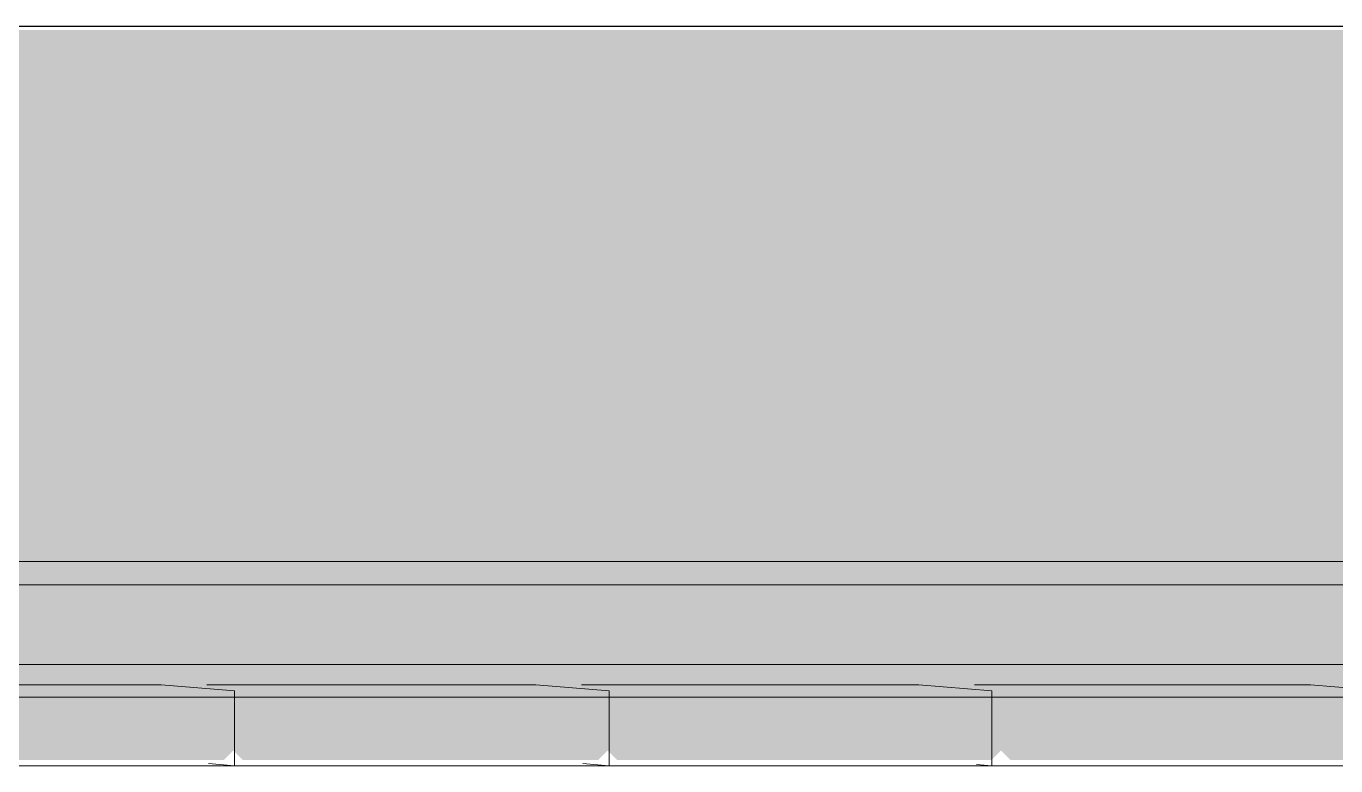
# Model space of a CAD drawing. Header units: millimetres. Extents: x 0 to 84100, y 0 to 59400.
# Drawn here: x 40973 to 41673, y 18667 to 19062 of the extents above; entities that cross this region are included whole.
import ezdxf

# ---------------------------------------------------------------- set-up
doc = ezdxf.new("R2010")
doc.units = ezdxf.units.MM
for name, color, linetype, lineweight in [('09_立面の外形', 7, 'Continuous', 30), ('10_見えがかり', 7, 'Continuous', 13), ('12_見えがかり（ガラス）', 5, 'Continuous', 9)]:
    doc.layers.add(name, color=color, linetype=linetype, lineweight=lineweight)

msp = doc.modelspace()

# ---------------------------------------------------------------- hatches: boundary and pattern name
at = {"layer": '10_見えがかり', "true_color": 0xe9dcc4}
for points in [[(42439.04, 19049.71), (42529.04, 19049.71), (42539.04, 19039.71), (42729.04, 19039.71), (42739.04, 19029.71), (42829.04, 19029.71), (42839.04, 19019.71), (42929.04, 19019.71), (42939.04, 19009.71), (43029.04, 19009.71), (43039.04, 18999.71), (43129.04, 18999.71), (43139.04, 18989.71), (43229.04, 18989.71), (43239.04, 18979.71), (43429.04, 18979.71), (43439.04, 18969.71), (43529.04, 18969.71), (43539.04, 18959.71), (43629.04, 18959.71), (43639.04, 18949.71), (43729.04, 18949.71), (43739.04, 18939.71), (43829.04, 18939.71), (43839.04, 18929.71), (43929.04, 18929.71), (43939.04, 18919.71), (44029.04, 18919.71), (44039.04, 18909.71), (44229.04, 18909.71), (44239.04, 18899.71), (44329.04, 18899.71), (44339.04, 18889.71), (44429.04, 18889.71), (44439.04, 18879.71), (44529.04, 18879.71), (44539.04, 18869.71), (44629.04, 18869.71), (44639.04, 18859.71), (44729.04, 18859.71), (44739.04, 18849.71), (44829.04, 18849.71), (44834.04, 18844.71), (44834.04, 18834.71), (44829.04, 18829.71), (44819.04, 18829.71), (44809.04, 18819.71), (44799.04, 18819.71), (44789.04, 18809.71), (44779.04, 18809.71), (44774.04, 18804.71), (44779.04, 18799.71), (44839.04, 18799.71), (44844.04, 18794.71), (44844.04, 18784.71), (44839.04, 18779.71), (44729.04, 18779.71), (36769.04, 18779.71), (36759.04, 18789.71), (36659.04, 18789.71), (36649.04, 18799.71), (36559.04, 18799.71), (36549.04, 18809.71), (36449.04, 18809.71), (36439.04, 18819.71), (36349.04, 18819.71), (36339.04, 18829.71), (36249.04, 18829.71), (36239.04, 18839.71), (36139.04, 18839.71), (36129.04, 18849.71), (35929.04, 18849.71), (35919.04, 18859.71), (35829.04, 18859.71), (35819.04, 18869.71), (35729.04, 18869.71), (35719.04, 18879.71), (35619.04, 18879.71), (35609.04, 18889.71), (35519.04, 18889.71), (35509.04, 18899.71), (35409.04, 18899.71), (35399.04, 18909.71), (35209.04, 18909.71), (35199.04, 18919.71), (35099.04, 18919.71), (35089.04, 18929.71), (34999.04, 18929.71), (34989.04, 18939.71), (34989.04, 18939.71), (34889.04, 18939.71), (34879.04, 18949.71), (34879.04, 18949.71), (34789.04, 18949.71), (34779.04, 18959.71), (34779.04, 18959.71), (34689.04, 18959.71), (34679.04, 18969.71), (34679.04, 18969.71), (34579.04, 18969.71), (34569.04, 18979.71), (34569.04, 18979.71), (34369.04, 18979.71), (34359.04, 18989.71), (34269.04, 18989.71), (34264.04, 18994.71), (34264.04, 19004.71), (34279.04, 19019.71), (34289.04, 19019.71), (34299.04, 19029.71), (34309.04, 19029.71), (34319.04, 19039.71), (34329.04, 19039.71), (34339.04, 19049.71), (34349.04, 19049.71), (34359.04, 19059.71), (35439.04, 19059.71), (35449.04, 19049.71), (35539.04, 19049.71), (35549.04, 19039.71), (40889.04, 19039.71), (40899.04, 19049.71), (40909.04, 19049.71), (40919.04, 19059.71), (42429.04, 19059.71)], [(41084.04, 18674.71), (41079.04, 18669.71), (40899.04, 18669.71), (40894.04, 18674.71), (40894.04, 18699.71), (41084.04, 18699.71)], [(41284.04, 18674.71), (41279.04, 18669.71), (41089.04, 18669.71), (41084.04, 18674.71), (41084.04, 18699.71), (41284.04, 18699.71)], [(41494.04, 18674.71), (41489.04, 18669.71), (41289.04, 18669.71), (41284.04, 18674.71), (41284.04, 18699.71), (41494.04, 18699.71)], [(41694.04, 18674.71), (41689.04, 18669.71), (41499.04, 18669.71), (41494.04, 18674.71), (41494.04, 18699.71), (41694.04, 18699.71)]]:
    msp.add_hatch(color=8, dxfattribs=at).paths.add_polyline_path(points)
at = {"layer": '12_見えがかり（ガラス）', "true_color": 0xdce9f2}
msp.add_hatch(color=8, dxfattribs=at).paths.add_polyline_path([(34569.04, 18979.71), (34579.04, 18969.71), (34679.04, 18969.71), (34689.04, 18959.71), (34779.04, 18959.71), (34789.04, 18949.71), (34879.04, 18949.71), (34889.04, 18939.71), (34989.04, 18939.71), (34999.04, 18929.71), (35089.04, 18929.71), (35099.04, 18919.71), (35199.04, 18919.71), (35209.04, 18909.71), (35399.04, 18909.71), (35409.04, 18899.71), (35509.04, 18899.71), (35519.04, 18889.71), (35609.04, 18889.71), (35619.04, 18879.71), (35719.04, 18879.71), (35729.04, 18869.71), (35819.04, 18869.71), (35829.04, 18859.71), (35919.04, 18859.71), (35929.04, 18849.71), (36129.04, 18849.71), (36139.04, 18839.71), (36239.04, 18839.71), (36249.04, 18829.71), (36339.04, 18829.71), (36349.04, 18819.71), (36439.04, 18819.71), (36449.04, 18809.71), (36549.04, 18809.71), (36559.04, 18799.71), (36649.04, 18799.71), (36659.04, 18789.71), (36759.04, 18789.71), (36769.04, 18779.71), (44729.04, 18779.71), (44739.04, 18769.71), (44849.04, 18769.71), (44864.04, 18754.71), (44864.04, 18704.71), (44859.04, 18699.71), (36879.04, 18699.71), (36869.04, 18709.71), (36759.04, 18709.71), (36749.04, 18719.71), (36639.04, 18719.71), (36629.04, 18729.71), (36519.04, 18729.71), (36509.04, 18739.71), (36399.04, 18739.71), (36389.04, 18749.71), (36279.04, 18749.71), (36269.04, 18759.71), (36159.04, 18759.71), (36149.04, 18769.71), (36039.04, 18769.71), (36029.04, 18779.71), (35919.04, 18779.71), (35909.04, 18789.71), (35799.04, 18789.71), (35789.04, 18799.71), (35679.04, 18799.71), (35669.04, 18809.71), (35559.04, 18809.71), (35549.04, 18819.71), (35439.04, 18819.71), (35429.04, 18829.71), (35319.04, 18829.71), (35309.04, 18839.71), (35199.04, 18839.71), (35189.04, 18849.71), (35079.04, 18849.71), (35069.04, 18859.71), (34959.04, 18859.71), (34949.04, 18869.71), (34839.04, 18869.71), (34829.04, 18879.71), (34719.04, 18879.71), (34709.04, 18889.71), (34599.04, 18889.71), (34589.04, 18899.71), (34479.04, 18899.71), (34469.04, 18909.71), (34359.04, 18909.71), (34349.04, 18919.71), (34249.04, 18919.71), (34244.04, 18924.71), (34244.04, 18974.71), (34249.04, 18979.71)])

# ---------------------------------------------------------------- linework, layer by layer
at = {"layer": '09_立面の外形'}
msp.add_lwpolyline([(40928.69, 19061.71), (41328.51, 19061.71), (41543.6, 19061.71), (41761.9, 19061.71), (41983.4, 19061.71), (42436.02, 19061.71), (42436.02, 19053.05), (42535.94, 19053.05), (42535.94, 19044.38), (42635.85, 19044.38), (42635.85, 19035.71), (42735.77, 19035.71), (42735.77, 19027.05), (42835.68, 19027.05)], dxfattribs=at)
at = {"layer": '10_見えがかり'}
for points in [[(40890.07, 19061.71), (41328.51, 19061.71), (41543.6, 19061.71), (41761.9, 19061.71), (41983.4, 19061.71), (42436.02, 19061.71), (42436.02, 19053.05), (42535.94, 19053.05), (42535.94, 19044.38), (42635.85, 19044.38), (42635.85, 19035.71), (42735.77, 19035.71), (42735.77, 19027.05), (42835.68, 19027.05)], [(42969.45, 18775.71), (41346.87, 18775.71), (37346.87, 18775.71)], [(40733.02, 18720.71), (41062.15, 18720.71)], [(41062.15, 18720.71), (41822.84, 18720.71)], [(40879.97, 18709.87), (41045.54, 18709.87)], [(41045.54, 18709.87), (41084.72, 18706.54), (41084.72, 18666.54), (40889.27, 18666.54), (40881.04, 18667.24)], [(41069.97, 18709.87), (41245.58, 18709.87)], [(41245.58, 18709.87), (41284.73, 18706.54), (41284.73, 18666.54), (41084.7, 18666.54), (41070.76, 18667.73)], [(41269.97, 18709.87), (41450.2, 18709.87)], [(41450.2, 18709.87), (41489.3, 18706.54), (41489.3, 18666.54), (41284.71, 18666.54), (41270.76, 18667.73)], [(41479.97, 18709.87), (41659.37, 18709.87)], [(41659.37, 18709.87), (41698.44, 18706.54), (41698.44, 18666.54), (41489.28, 18666.54), (41481.04, 18667.24)]]:
    msp.add_lwpolyline(points, dxfattribs=at)
at = {"layer": '12_見えがかり（ガラス）'}
for points in [[(40794.43, 18763.21), (40983.38, 18763.21)], [(40983.38, 18763.21), (41176.76, 18763.21)], [(41176.76, 18763.21), (41374.55, 18763.21)], [(41374.55, 18763.21), (41576.76, 18763.21)], [(41576.76, 18763.21), (41783.38, 18763.21)], [(40794.43, 18703.21), (40983.38, 18703.21)], [(40983.38, 18703.21), (41176.76, 18703.21)], [(41176.76, 18703.21), (41374.55, 18703.21)], [(41374.55, 18703.21), (41576.76, 18703.21)], [(41576.76, 18703.21), (41783.38, 18703.21)]]:
    msp.add_lwpolyline(points, dxfattribs=at)

doc.saveas('drawing.dxf')
